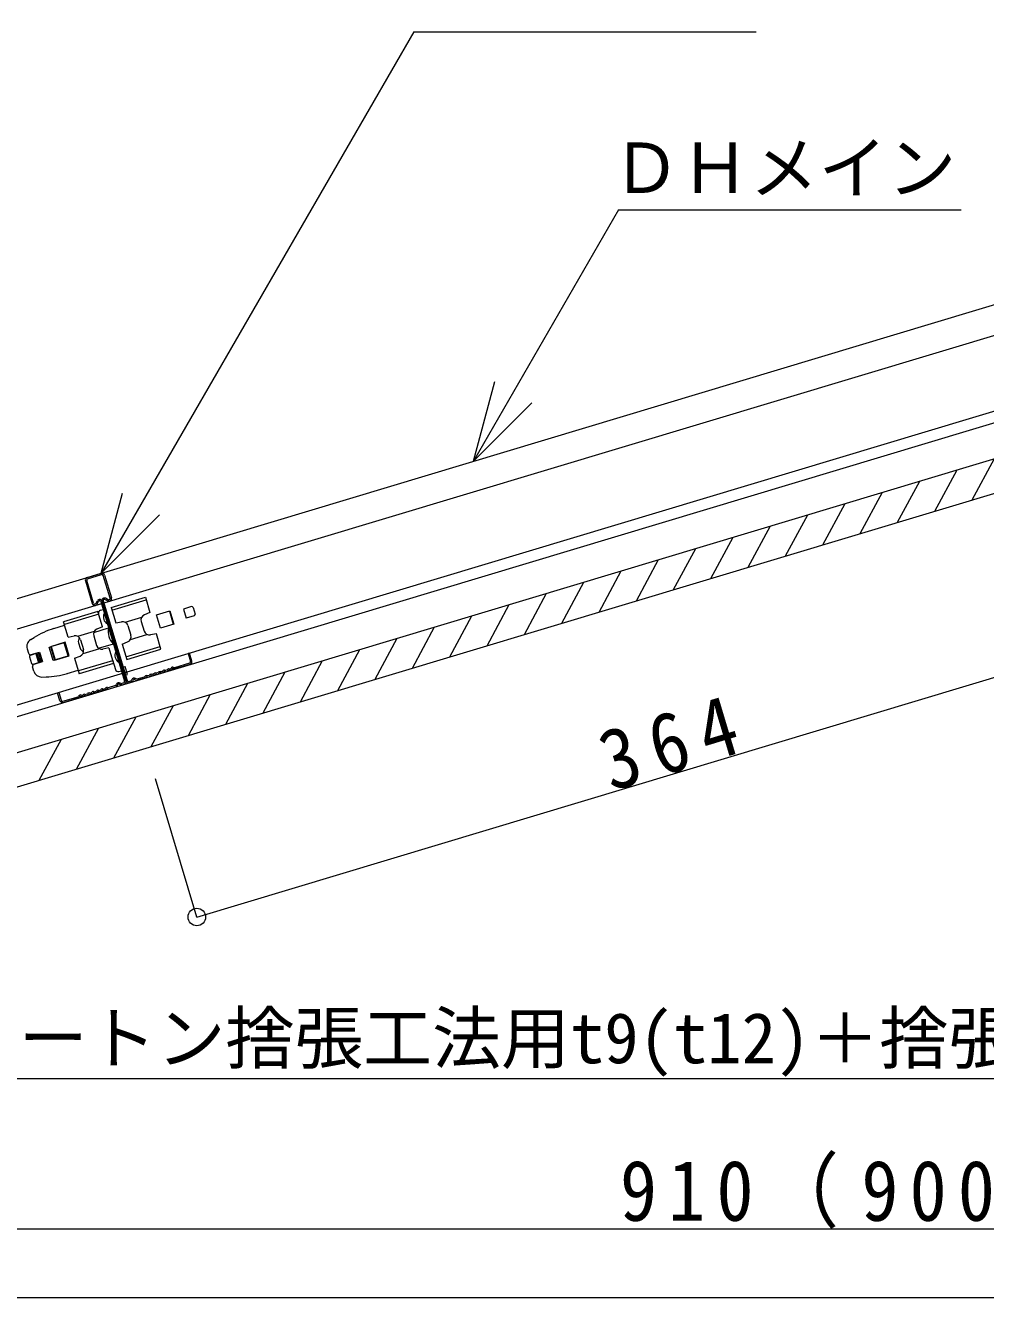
# Model space of a CAD drawing. Units: millimetres at full size, sheet at 1:10; details may follow other scales. Extents: x -2077 to 2023, y -1433 to 1417.
# Drawn here: x 212.3 to 560.8, y -126.9 to 334.6 of the extents above; entities that cross this region are included whole.
import ezdxf
from ezdxf.enums import TextEntityAlignment as Align

# ---------------------------------------------------------------- set-up
doc = ezdxf.new("R2010")
doc.units = ezdxf.units.MM
doc.header["$LTSCALE"] = 10
for name, color, linetype, lineweight in [('1-0_断面', 7, 'Continuous', 9), ('1-1_寸法', 7, 'Continuous', 9), ('1-2_文字', 7, 'Continuous', 9), ('1-3_ＤＨクロス', 7, 'Continuous', 9), ('F-1_レイアウト', 7, 'Continuous', 9)]:
    doc.layers.add(name, color=color, linetype=linetype, lineweight=lineweight)
doc.styles.add('ＭＳ ゴシック', font='')
doc.styles.get('ＭＳ ゴシック').set_extended_font_data('MS Gothic')

msp = doc.modelspace()

# ---------------------------------------------------------------- linework, layer by layer
at = {"layer": '1-0_断面'}
for p, q in [((-73.06, -14.02), (1871.25, 570.32)), ((-73.06, -26.55), (1874.71, 558.83)), ((42.49, 65.5), (922.79, 330.07)), ((-73.06, 3.21), (969.07, 316.41)), ((39.43, 75.65), (846.56, 318.22)), ((-73.06, -0.97), (946.27, 305.38)), ((555.93, 162.48), (563.97, 177.43)), ((542.39, 158.41), (550.42, 173.36)), ((528.84, 154.34), (536.88, 169.29)), ((515.3, 150.27), (523.34, 165.22)), ((488.21, 142.13), (496.25, 157.08)), ((501.75, 146.2), (509.79, 161.15)), ((474.67, 138.06), (482.71, 153.01)), ((461.12, 133.99), (469.16, 148.94)), ((447.58, 129.92), (455.62, 144.87)), ((434.04, 125.85), (442.07, 140.8)), ((420.49, 121.78), (428.53, 136.73)), ((406.95, 117.71), (414.99, 132.66)), ((243.41, 123.41), (255.86, 127.15)), ((243.7, 122.42), (256.15, 126.17)), ((393.4, 113.64), (401.44, 128.59)), ((238.62, 121.97), (226.17, 118.23)), ((238.91, 120.98), (226.46, 117.24)), ((240.3, 116.39), (238.62, 121.97)), ((239.53, 122.42), (240.48, 122.71)), ((243.41, 123.41), (245.08, 117.83)), ((259.88, 120.71), (264.77, 122.18)), ((261.32, 115.92), (259.88, 120.71)), ((264.56, 122.11), (265.99, 117.32)), ((264.67, 122.15), (266.11, 117.36)), ((264.77, 122.18), (266.21, 117.39)), ((272.55, 123.73), (269.67, 122.87)), ((269.67, 122.87), (270.68, 119.52)), ((273.55, 120.38), (270.68, 119.52)), ((273.17, 123.4), (273.89, 121)), ((366.32, 105.5), (374.36, 120.44)), ((379.86, 109.57), (387.9, 124.51)), ((222.64, 115.78), (226.55, 116.96)), ((227.85, 112.65), (226.17, 118.23)), ((237.12, 114.39), (242.5, 116.01)), ((240.3, 116.39), (238.27, 115.58)), ((245.08, 117.83), (247.22, 118.27)), ((248.52, 118.1), (254.52, 119.9)), ((249.54, 116.89), (250.59, 113.41)), ((254.33, 118.33), (255.38, 114.85)), ((266.21, 117.39), (261.32, 115.92)), ((352.77, 101.43), (360.81, 116.37)), ((214.24, 111.79), (215.5, 112.57)), ((226.73, 110.8), (221.46, 109.21)), ((228.2, 105.91), (226.73, 110.8)), ((227.85, 112.65), (229.98, 113.09)), ((237.28, 114.72), (231.28, 112.92)), ((232.31, 111.71), (233.35, 108.23)), ((237.09, 113.15), (238.14, 109.67)), ((247.39, 110.17), (249.41, 110.97)), ((250.41, 111.83), (256.4, 113.63)), ((339.23, 97.36), (347.27, 112.3)), ((212.95, 108.37), (213.41, 106.84)), ((214.13, 106.17), (217, 107.04)), ((214.4, 106.31), (217.47, 107.23)), ((216.04, 106.75), (217.05, 103.4)), ((216.52, 106.89), (217.53, 103.54)), ((217, 107.04), (218.01, 103.69)), ((217.47, 107.23), (218.5, 103.78)), ((220.99, 109.07), (221.46, 109.21)), ((222.45, 104.19), (220.99, 109.07)), ((221.46, 109.21), (222.93, 104.33)), ((226.36, 110.63), (221.48, 109.17)), ((221.48, 109.17), (222.92, 104.38)), ((221.69, 109.23), (223.13, 104.44)), ((227.8, 105.85), (226.36, 110.63)), ((231.58, 110.64), (232.16, 108.72)), ((239.16, 108.45), (233.17, 106.65)), ((238.85, 108.64), (244.23, 110.26)), ((242.6, 108.73), (240.46, 108.28)), ((242.6, 108.73), (244.28, 103.14)), ((247.39, 110.17), (249.07, 104.58)), ((248.77, 105.57), (261.22, 109.31)), ((249.07, 104.58), (261.52, 108.32)), ((325.69, 93.29), (333.72, 108.23)), ((213.79, 105.55), (214.51, 103.16)), ((215.36, 100.33), (214.9, 101.86)), ((215.14, 102.82), (218.01, 103.69)), ((215.44, 102.86), (218.5, 103.78)), ((222.93, 104.33), (222.45, 104.19)), ((222.92, 104.38), (227.8, 105.85)), ((222.93, 104.33), (228.2, 105.91)), ((230.15, 104.98), (232.18, 105.79)), ((230.15, 104.98), (231.83, 99.4)), ((243.98, 104.13), (231.53, 100.39)), ((244.28, 103.14), (231.83, 99.4)), ((243.89, 104.42), (244.96, 100.87)), ((246.85, 101.54), (248.47, 102.03)), ((312.14, 89.22), (320.18, 104.16)), ((218.33, 98.2), (219.8, 98.24)), ((227.53, 99.5), (231.44, 100.67)), ((246.2, 100.2), (247.16, 100.49)), ((298.6, 85.15), (306.64, 100.09)), ((285.05, 81.08), (293.09, 96.02)), ((257.97, 72.94), (266.01, 87.88)), ((271.51, 77.01), (279.55, 91.95)), ((244.42, 68.87), (252.46, 83.81)), ((230.88, 64.79), (238.92, 79.74)), ((217.34, 60.72), (225.37, 75.67))]:
    msp.add_line(p, q, dxfattribs=at)
for points in [[(255.86, 127.15), (257.53, 121.57), (255.51, 120.76)], [(261.52, 108.32), (259.84, 113.91), (257.7, 113.46)], [(247.71, 98.67), (249.34, 99.16), (248.47, 102.03)]]:
    msp.add_lwpolyline(points, dxfattribs=at)
for centre, radius, start, end in [((239.81, 121.46), 1, 106.7275, 196.7275), ((243.5, 119.96), 2.9, 153.1247, 240.3303), ((256.25, 118.9), 2, 111.7275, 196.7275), ((272.69, 123.25), 0.5, 16.7275, 106.7275), ((273.41, 120.86), 0.5, 286.7275, 16.7275), ((231.27, 87.05), 30, 106.7275, 121.7275), ((239.01, 113.72), 2, 111.7275, 196.7275), ((248.37, 114.64), 6.03, 166.8647, 226.5903), ((247.63, 116.31), 2, 16.7275, 101.7275), ((215.82, 109.24), 3, 121.7275, 196.7275), ((230.39, 111.13), 2, 16.7275, 101.7275), ((233.5, 111.21), 2, 142.5042, 196.7275), ((248.67, 112.83), 2, 291.7275, 16.7275), ((257.29, 115.42), 2, 196.7275, 281.7275), ((214.17, 107.07), 0.8, 196.7275, 286.7275), ((214.27, 105.7), 0.5, 106.7275, 196.7275), ((234.07, 109.3), 2, 196.7275, 250.9507), ((231.44, 107.65), 2, 291.7275, 16.7275), ((240.06, 110.24), 2, 196.7275, 281.7275), ((247.68, 106.08), 2.9, 153.1247, 240.3303), ((214.99, 103.3), 0.5, 196.7275, 286.7275), ((215.67, 102.09), 0.8, 106.7275, 196.7275), ((218.23, 101.2), 3, 196.7275, 271.7275), ((218.9, 128.23), 30, 271.7275, 286.7275), ((245.92, 101.16), 1, 196.7275, 286.7275)]:
    msp.add_arc(centre, radius, start, end, dxfattribs=at)
at = {"layer": '1-1_寸法'}
for p, q in [((274.54, 11.13), (623.14, 115.89)), ((274.54, 11.13), (259.48, 61.23)), ((-1.9, -101.97), (908.1, -101.97))]:
    msp.add_line(p, q, dxfattribs=at)
msp.add_circle((274.54, 11.13), 3.19, dxfattribs=at)
at = {"layer": '1-2_文字'}
for p, q in [((353.24, 332.33), (239.82, 135.87)), ((353.24, 332.33), (477.57, 332.33)), ((427.54, 267.66), (374.89, 176.47)), ((427.54, 267.66), (551.87, 267.66)), ((374.89, 176.47), (382.65, 205.45)), ((374.89, 176.47), (396.1, 197.68)), ((239.82, 135.87), (247.58, 164.85)), ((239.82, 135.87), (261.03, 157.09)), ((136.73, -47.42), (861.05, -47.42))]:
    msp.add_line(p, q, dxfattribs=at)
at = {"layer": '1-3_ＤＨクロス'}
for p, q in [((234.74, 134.35), (239.82, 135.87)), ((234.89, 133.87), (239.96, 135.4)), ((243.06, 126.82), (240.58, 135.06)), ((241.06, 135.2), (243.54, 126.97)), ((234.07, 133.1), (236.55, 124.87)), ((237.03, 125.01), (234.55, 133.25)), ((237.96, 124.94), (238.45, 125.87)), ((238.39, 124.68), (238.89, 125.63)), ((239.63, 125.55), (248.31, 96.66)), ((240.11, 125.7), (248.79, 96.8)), ((240.41, 124.71), (248.79, 96.8)), ((240.59, 125.84), (249.27, 96.95)), ((242.11, 125.8), (241.16, 126.31)), ((242.32, 126.25), (241.4, 126.75)), ((271.87, 106.87), (271.39, 106.73)), ((271.39, 106.73), (272.26, 103.86)), ((272.73, 104), (271.87, 106.87)), ((266.11, 101.69), (266.28, 101.6)), ((271.92, 103.23), (266.44, 101.59)), ((272.06, 102.75), (266.58, 101.11)), ((250.86, 97.05), (250.96, 97.28)), ((251.42, 97.08), (251.32, 96.86)), ((252, 97.26), (252.21, 97.12)), ((252.48, 97.54), (252.28, 97.67)), ((252.82, 97.49), (255.58, 98.32)), ((255.72, 97.84), (252.97, 97.02)), ((257.2, 98.81), (256.66, 98.65)), ((256.8, 98.17), (257.35, 98.33)), ((258.83, 99.3), (258.29, 99.14)), ((258.43, 98.66), (258.98, 98.82)), ((260.46, 99.79), (259.92, 99.63)), ((260.06, 99.15), (260.6, 99.31)), ((262.09, 100.28), (261.54, 100.12)), ((261.69, 99.64), (262.23, 99.8)), ((263.72, 100.77), (263.17, 100.6)), ((263.32, 100.13), (263.86, 100.29)), ((264.8, 101.09), (264.96, 101.14)), ((264.94, 100.61), (265.1, 100.66)), ((265.07, 101.24), (265.17, 101.41)), ((265.61, 101.17), (265.51, 101)), ((265.88, 101.25), (266.05, 101.16)), ((223.99, 92.48), (224.47, 92.63)), ((224.85, 89.61), (223.99, 92.48)), ((224.47, 92.63), (225.33, 89.75)), ((235.78, 92.37), (236.33, 92.54)), ((237.41, 92.86), (237.96, 93.03)), ((238.1, 92.55), (237.55, 92.38)), ((239.04, 93.35), (239.58, 93.51)), ((239.18, 92.87), (239.73, 93.04)), ((240.67, 93.84), (241.21, 94)), ((241.36, 93.53), (240.81, 93.36)), ((245.06, 95.16), (242.3, 94.33)), ((242.44, 93.85), (245.19, 94.68)), ((245.31, 95.38), (245.4, 95.61)), ((245.86, 95.41), (245.77, 95.19)), ((246.45, 95.59), (246.65, 95.45)), ((246.93, 95.87), (246.72, 96)), ((247.98, 96.04), (247.26, 95.82)), ((247.41, 95.34), (248.12, 95.56)), ((249.89, 96.61), (250.61, 96.83)), ((250.75, 96.35), (250.04, 96.13)), ((225.95, 89.42), (231.44, 91.07)), ((226.1, 88.94), (231.58, 90.59)), ((231.65, 91.33), (231.55, 91.16)), ((232.09, 91.1), (232, 90.93)), ((232.36, 91.18), (232.53, 91.09)), ((232.76, 91.53), (232.59, 91.62)), ((233.07, 91.56), (232.92, 91.51)), ((233.22, 91.08), (233.06, 91.03)), ((234.15, 91.88), (234.7, 92.05)), ((234.3, 91.4), (234.84, 91.57)), ((236.47, 92.06), (235.93, 91.89))]:
    msp.add_line(p, q, dxfattribs=at)
for centre, radius, start, end in [((235.03, 133.39), 1, 106.7275, 196.7275), ((235.03, 133.39), 0.5, 106.7275, 196.7275), ((240.1, 134.92), 1, 16.7275, 106.7275), ((240.1, 134.92), 0.5, 16.7275, 106.7275), ((237.5, 125.16), 1, 196.7275, 331.7275), ((237.5, 125.16), 0.5, 196.7275, 334.5754), ((239.25, 125.44), 0.9, 16.7275, 151.7275), ((239.25, 125.44), 0.4, 16.7275, 151.7275), ((240.97, 125.96), 0.9, 61.7275, 196.7275), ((240.97, 125.96), 0.4, 61.7275, 196.7275), ((242.58, 126.68), 1, 241.7275, 16.7275), ((242.58, 126.68), 0.5, 238.8795, 16.7275), ((265.78, 101.08), 0.7, 61.7275, 151.7275), ((266.38, 101.78), 0.2, 241.7275, 286.7275), ((271.78, 103.71), 0.5, 286.7275, 16.7275), ((271.78, 103.71), 1, 286.7275, 16.7275), ((249.75, 97.09), 0.5, 196.7275, 286.7275), ((250.5, 97.21), 0.4, 286.7275, 336.7275), ((251.79, 96.92), 0.9, 56.7275, 156.7275), ((251.79, 96.92), 0.4, 56.7275, 156.7275), ((252.7, 97.87), 0.9, 236.7275, 286.7275), ((252.7, 97.87), 0.4, 236.7275, 286.7275), ((255.52, 98.51), 0.2, 286.7275, 325.6699), ((256.26, 98.01), 0.7, 67.785, 145.6699), ((255.52, 98.51), 0.7, 286.7275, 325.6699), ((256.26, 98.01), 0.2, 69.8576, 145.6699), ((256.6, 98.84), 0.7, 247.785, 286.7275), ((256.6, 98.84), 0.2, 247.785, 286.7275), ((257.15, 99), 0.2, 286.7275, 325.6699), ((257.89, 98.49), 0.7, 67.785, 145.6699), ((257.15, 99), 0.7, 286.7275, 325.6699), ((257.89, 98.49), 0.2, 69.8576, 145.6699), ((258.23, 99.33), 0.7, 247.785, 286.7275), ((258.23, 99.33), 0.2, 247.785, 286.7275), ((258.78, 99.49), 0.2, 286.7275, 325.6699), ((259.52, 98.98), 0.7, 67.785, 145.6699), ((258.78, 99.49), 0.7, 286.7275, 325.6699), ((259.52, 98.98), 0.2, 69.8576, 145.6699), ((259.86, 99.82), 0.7, 247.785, 286.7275), ((259.86, 99.82), 0.2, 247.785, 286.7275), ((260.4, 99.98), 0.2, 286.7275, 325.6699), ((261.15, 99.47), 0.7, 67.785, 145.6699), ((260.4, 99.98), 0.7, 286.7275, 325.6699), ((261.15, 99.47), 0.2, 69.8576, 145.6699), ((261.49, 100.31), 0.7, 247.785, 286.7275), ((261.49, 100.31), 0.2, 247.785, 286.7275), ((262.03, 100.47), 0.2, 286.7275, 325.6699), ((262.77, 99.96), 0.7, 67.785, 145.6699), ((262.03, 100.47), 0.7, 286.7275, 325.6699), ((262.77, 99.96), 0.2, 69.8576, 145.6699), ((263.12, 100.8), 0.7, 247.785, 286.7275), ((263.12, 100.8), 0.2, 247.785, 286.7275), ((263.66, 100.96), 0.2, 286.7275, 325.6699), ((264.4, 100.45), 0.7, 67.785, 145.6699), ((263.66, 100.96), 0.7, 286.7275, 325.6699), ((264.4, 100.45), 0.2, 67.785, 143.5974), ((264.74, 101.29), 0.7, 247.785, 286.7275), ((264.74, 101.29), 0.2, 247.785, 286.7275), ((264.9, 101.33), 0.2, 286.7275, 331.7275), ((264.9, 101.33), 0.7, 286.7275, 331.7275), ((265.78, 101.08), 0.2, 61.7275, 151.7275), ((266.38, 101.78), 0.7, 241.7275, 286.7275), ((235.38, 91.73), 0.7, 67.785, 145.6699), ((235.73, 92.56), 0.2, 247.785, 286.7275), ((236.27, 92.73), 0.2, 286.7275, 325.6699), ((237.01, 92.22), 0.7, 67.785, 145.6699), ((236.27, 92.73), 0.7, 286.7275, 325.6699), ((237.01, 92.22), 0.2, 67.785, 143.5974), ((237.35, 93.05), 0.7, 247.785, 286.7275), ((237.35, 93.05), 0.2, 247.785, 286.7275), ((237.9, 93.22), 0.2, 286.7275, 325.6699), ((238.64, 92.71), 0.7, 67.785, 145.6699), ((237.9, 93.22), 0.7, 286.7275, 325.6699), ((238.64, 92.71), 0.2, 67.785, 143.5974), ((238.98, 93.54), 0.7, 247.785, 286.7275), ((238.98, 93.54), 0.2, 247.785, 286.7275), ((239.53, 93.71), 0.2, 286.7275, 325.6699), ((240.27, 93.2), 0.7, 67.785, 145.6699), ((239.53, 93.71), 0.7, 286.7275, 325.6699), ((240.27, 93.2), 0.2, 67.785, 143.5974), ((240.61, 94.03), 0.7, 247.785, 286.7275), ((240.61, 94.03), 0.2, 247.785, 286.7275), ((241.15, 94.2), 0.2, 286.7275, 325.6699), ((241.9, 93.69), 0.7, 67.785, 145.6699), ((241.15, 94.2), 0.7, 286.7275, 325.6699), ((241.9, 93.69), 0.2, 67.785, 143.5974), ((242.24, 94.52), 0.7, 247.785, 286.7275), ((242.24, 94.52), 0.2, 247.785, 286.7275), ((244.94, 95.54), 0.4, 286.7275, 336.7275), ((244.94, 95.54), 0.9, 286.7275, 336.7275), ((246.23, 95.25), 0.9, 56.7275, 156.7275), ((246.23, 95.25), 0.4, 56.7275, 156.7275), ((247.15, 96.21), 0.9, 236.7275, 286.7275), ((247.15, 96.21), 0.4, 236.7275, 286.7275), ((247.83, 96.52), 0.5, 286.7275, 16.7275), ((247.83, 96.52), 1, 286.7275, 16.7275), ((249.75, 97.09), 1, 196.7275, 286.7275), ((250.5, 97.21), 0.9, 286.7275, 336.7275), ((225.81, 89.9), 1, 196.7275, 286.7275), ((225.81, 89.9), 0.5, 196.7275, 286.7275), ((231.38, 91.26), 0.2, 286.7275, 331.7275), ((231.38, 91.26), 0.7, 286.7275, 331.7275), ((232.26, 91), 0.7, 61.7275, 151.7275), ((232.26, 91), 0.2, 61.7275, 151.7275), ((232.86, 91.7), 0.7, 241.7275, 286.7275), ((232.86, 91.7), 0.2, 241.7275, 286.7275), ((233.01, 91.75), 0.2, 286.7275, 325.6699), ((233.76, 91.24), 0.7, 67.785, 145.6699), ((233.01, 91.75), 0.7, 286.7275, 325.6699), ((233.76, 91.24), 0.2, 69.8576, 145.6699), ((234.1, 92.07), 0.7, 247.785, 286.7275), ((234.1, 92.07), 0.2, 247.785, 286.7275), ((234.64, 92.24), 0.2, 286.7275, 325.6699), ((234.64, 92.24), 0.7, 286.7275, 325.6699), ((235.38, 91.73), 0.2, 67.785, 143.5974), ((235.73, 92.56), 0.7, 247.785, 286.7275)]:
    msp.add_arc(centre, radius, start, end, dxfattribs=at)
at = {"layer": 'F-1_レイアウト'}
msp.add_line((-677.43, -126.93), (2022.57, -126.93), dxfattribs=at)

# ---------------------------------------------------------------- texts
at = {"layer": '1-1_寸法', "insert": (424.9, 56.32), "char_height": 21.99, "attachment_point": 7, "rotation": 16.727, "style": 'ＭＳ ゴシック'}
msp.add_mtext('\\T1.37;\\W0.9;364', dxfattribs=at)
at = {"layer": '1-1_寸法', "insert": (428.1, -101.97), "char_height": 21.99, "attachment_point": 7, "style": 'ＭＳ ゴシック'}
msp.add_mtext('\\T1.3;\\W0.9;910（900）', dxfattribs=at)
at = {"layer": '1-2_文字', "style": 'ＭＳ ゴシック'}
for s, p in [('ＤＨメイン', (425.14, 268.28)), ('ダイロートン捨張工法用t9(t12)＋捨張用石膏ボードt9.5(t12.5)', (134.91, -47.42))]:
    msp.add_text(s, height=18.33, dxfattribs=at).set_placement(p, align=Align.BOTTOM_LEFT)

doc.saveas('drawing.dxf')
